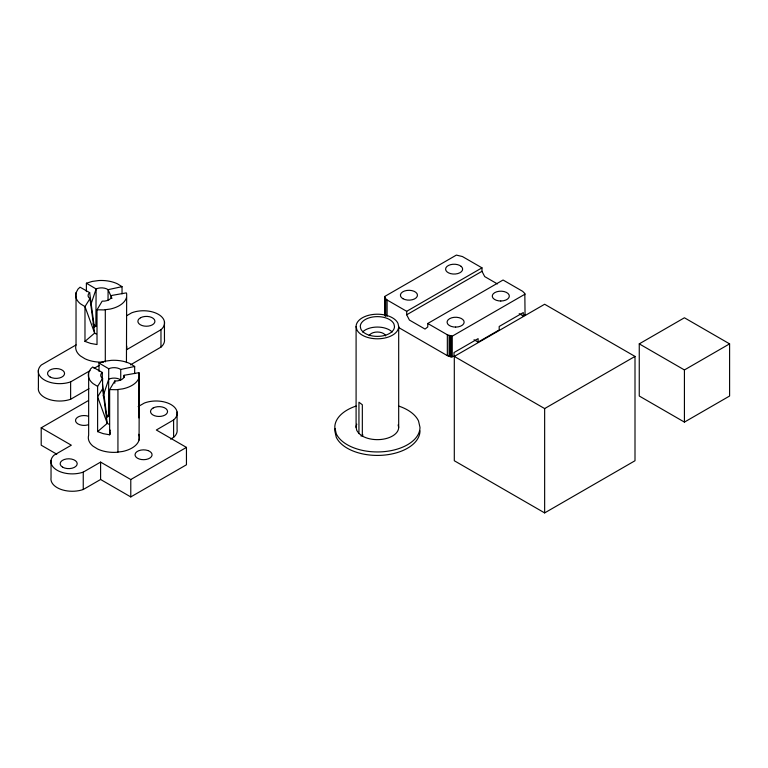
<?xml version="1.0" encoding="UTF-8"?>
<svg xmlns="http://www.w3.org/2000/svg" width="768" height="768" viewBox="0 0 768 768"><rect width="100%" height="100%" fill="white"/><g stroke="black" fill="none" stroke-linecap="round" stroke-linejoin="round"><path stroke-width="1.15" d="M93.139 323.798L94.33 327.12L95.856 326.189L96.115 288.96L86.39 283.219L86.39 291.61M108.029 300.144L108.096 289.67L106.483 288.787A8.515 4.915 0 0 0 96.115 288.96L90.874 304.598M102.47 384.067L106.963 417.35L108.49 416.419L108.739 368.755L99.014 363.024L99.014 371.347M111.322 297.821L111.446 295.498L126.298 292.877L126.672 293.818L126.442 362.573M139.066 440.054L139.296 373.613L138.922 372.682L124.08 375.293A8.515 4.915 0 0 1 114.797 380.966L109.651 389.578L109.651 434.794L103.267 433.661L97.613 431.626L97.613 386.419L102.595 378.432A8.515 4.915 0 0 1 102.307 372.451L92.678 366.998L90.605 368.909L88.656 372.595L88.656 435.197A25.555 14.755 0 0 0 93.062 446.198L97.613 449.011A25.555 14.755 0 0 0 116.314 452.314L122.813 451.44A25.555 14.755 0 0 0 138.758 434.304M110.208 430.099L109.651 434.794L110.39 432.643M103.133 395.942L108.739 379.19A8.515 4.915 0 0 1 119.107 379.027L120.73 379.901L120.73 369.475L119.107 368.592A8.515 4.915 0 0 0 108.739 368.755M103.69 362.083A25.555 14.755 0 0 1 84.979 358.781L80.429 355.958A25.555 14.755 0 0 1 76.032 344.957L76.032 292.8L77.981 289.114L80.054 287.194L89.674 292.646L94.33 327.12M89.674 292.646A8.515 4.915 0 0 0 89.971 298.637L84.979 306.614L84.979 341.395L90.643 343.43L97.018 344.554L97.018 309.782L102.163 301.162A8.515 4.915 0 0 0 111.446 295.498M102.595 378.432L102.595 388.867L97.613 396.845L107.251 423.341L108.864 424.224M84.979 341.395L94.627 333.11L89.971 298.637M97.613 431.626L107.251 423.341L102.595 388.867M126.566 315.782L131.702 312.816A21.101 12.182 0 0 1 158.371 314.323A21.101 12.182 0 0 1 160.973 329.722L126.442 349.824A25.555 14.755 0 0 0 126.672 345.974M130.502 364.848L160.973 347.107A21.101 12.182 0 0 0 164.448 339.139L164.448 321.754M138.163 406.608L144.326 403.056A21.101 12.182 0 0 1 170.995 404.554A21.101 12.182 0 0 1 173.606 419.952L156.336 430.003L186.451 447.398L186.451 464.784L130.781 496.925L100.598 479.491L83.251 489.504A21.331 12.317 0 0 1 60.845 489.36A21.331 12.317 0 0 1 51.034 477.734L51.034 460.339M170.554 439.114L173.606 437.347A21.101 12.182 0 0 0 177.082 429.37L177.082 411.984M76.032 344.957L41.347 364.982A21.331 12.317 0 0 0 44.544 380.045A21.331 12.317 0 0 0 70.627 381.888L90.01 370.694M94.09 368.342L99.187 365.395M38.4 370.109L38.4 387.494A21.331 12.317 0 0 0 48.221 399.13A21.331 12.317 0 0 0 70.627 399.274L88.982 388.675M56.774 454.195L41.203 445.2L41.203 427.814L88.531 400.493M384.682 315.715L384.614 296.525L456.374 255.091L462.394 256.531L481.978 267.84L481.978 271.315L484.704 276.595L497.395 283.92M41.203 427.814L71.318 445.2L53.981 455.213A21.331 12.317 0 0 0 57.168 470.275A21.331 12.317 0 0 0 83.251 472.118L100.598 462.106L130.781 479.539L186.451 447.398M384.614 296.525L385.258 298.406L387.11 300L406.685 311.309L481.978 267.84M519.197 313.67L523.286 316.032L525.053 315.014L524.832 293.51L522.634 291.312L503.059 280.013L427.766 323.482L427.766 326.957L425.03 329.078L409.411 320.064L406.685 314.784L481.978 271.315M427.766 323.482L447.341 334.781L452.246 336.173L525.053 294.144M398.534 327.466L447.341 355.642L451.162 356.918L454.022 356.026L454.022 352.541L478.109 338.63L478.109 342.115L474.019 339.754M478.109 342.115L499.19 329.942L499.19 326.467L523.286 312.557L523.286 316.032M454.301 356.419L544.646 304.253L635.002 356.419L635.002 460.742L544.646 512.909L454.301 460.742L454.301 356.419L544.646 408.576L635.002 356.419M639.254 343.862L684.422 317.779L729.6 343.862L729.6 396.019L684.422 422.102L639.254 396.019L639.254 343.862L684.422 369.946L729.6 343.862M360.989 436.003L363.034 435.034M86.39 283.219L92.275 281.414L98.784 280.541A25.555 14.755 0 0 1 117.485 283.843L122.035 286.656L122.035 293.856M99.014 363.024L104.909 361.21L111.408 360.346A25.555 14.755 0 0 1 130.118 363.648L134.669 366.461L134.669 373.594M122.035 286.656L108.096 289.67L111.946 298.435M120.73 369.475L134.669 366.461M97.018 309.782L103.69 309.917L110.189 309.053A25.555 14.755 0 0 0 126.442 297.667M109.651 389.578L116.314 389.712L122.813 388.848A25.555 14.755 0 0 0 139.066 377.462M88.301 416.218L86.246 415.718A8.515 4.915 0 0 0 76.166 418.589A8.515 4.915 0 0 0 79.776 424.733L81.83 425.222A8.515 4.915 0 0 0 88.301 424.733M96.24 333.994L94.627 333.11L84.979 306.614L80.429 303.802A25.555 14.755 0 0 1 76.032 292.8M97.613 386.419L93.062 383.597A25.555 14.755 0 0 1 88.656 372.595M358.944 433.507L362.333 436.051A21.293 12.298 0 0 0 385.536 438.71A21.293 12.298 0 0 0 398.688 427.354L398.688 326.506L397.958 323.328A21.293 12.298 0 0 0 374.611 314.314A21.293 12.298 0 0 0 356.093 326.506L356.093 427.354L356.822 430.541L358.944 433.507L358.944 402.202L362.333 404.755L362.333 436.051M93.274 323.952L95.856 326.189M106.771 414.931L108.49 416.419M138.48 416.784L138.922 417.888L138.922 372.682M524.832 314.381L525.053 315.014M385.68 335.952L385.622 335.664A8.515 4.915 0 0 0 377.386 332.016A8.515 4.915 0 0 0 369.158 335.664M398.122 424.896L398.688 427.354M356.093 326.506L356.822 329.683A21.293 12.298 0 0 0 380.17 338.698A21.293 12.298 0 0 0 398.688 326.506M684.422 369.946L684.422 422.102M544.646 408.576L544.646 512.909M452.246 336.173L452.246 357.043M451.162 336.048L451.162 356.918M450.106 335.846L450.106 356.707M449.107 335.558L449.107 356.429M447.341 334.781L447.341 355.642M406.685 311.309L406.685 314.784M387.11 300L387.11 316.234M385.757 298.982L385.757 316.378M385.258 298.406L385.258 315.792M384.902 297.802L384.902 315.187M173.606 419.952L173.606 437.347M160.973 329.722L160.973 347.107M130.781 479.539L130.781 496.925M124.08 375.293L124.08 377.616M117.936 389.501L117.936 452.093M114.797 380.966L114.797 383.28M105.302 309.696L105.302 361.862M102.307 372.451L102.307 379.402M100.598 462.106L100.598 479.491M83.251 472.118L83.251 489.504M70.627 381.888L70.627 399.274M419.981 430.829A42.595 24.586 0 0 1 382.954 455.213A42.595 24.586 0 0 1 336.25 437.194L334.8 430.829A42.595 24.586 0 0 1 334.963 428.698M356.093 406.061A42.595 24.586 0 0 0 334.8 427.354L336.25 433.718A42.595 24.586 0 0 0 382.954 451.738A42.595 24.586 0 0 0 419.981 427.354L418.531 420.989A42.595 24.586 0 0 0 398.688 406.061M356.093 427.354A21.293 12.298 0 0 1 356.822 424.176M362.573 331.997A17.107 9.878 0 0 1 392.208 331.997M140.496 317.77L139.114 318.768A8.515 4.915 0 0 0 140.275 324.72L142.013 325.526A8.515 4.915 0 0 0 152.314 324.854L153.706 323.856A8.515 4.915 0 0 0 151.718 317.472A8.515 4.915 0 0 0 140.496 317.77M153.13 408L151.738 409.008A8.515 4.915 0 0 0 152.899 414.95L154.637 415.757A8.515 4.915 0 0 0 164.947 415.085L166.33 414.086A8.515 4.915 0 0 0 164.352 407.702A8.515 4.915 0 0 0 153.13 408M500.794 301.008L498.595 300.845A8.515 4.915 0 0 1 494.774 292.618A8.515 4.915 0 0 1 509.021 294.816L509.318 296.093A8.515 4.915 0 0 1 500.794 301.008M455.626 327.091L453.418 326.928A8.515 4.915 0 0 1 449.597 318.691A8.515 4.915 0 0 1 463.853 320.899L464.141 322.176A8.515 4.915 0 0 1 455.626 327.091M147.821 450.509L145.766 450.019A8.515 4.915 0 0 0 135.686 452.89A8.515 4.915 0 0 0 139.296 459.034L141.35 459.523A8.515 4.915 0 0 0 151.43 456.653A8.515 4.915 0 0 0 147.821 450.509M461.146 266.362L459.658 265.402A8.515 4.915 0 0 0 448.426 265.478A8.515 4.915 0 0 0 447.091 271.92L448.579 272.88A8.515 4.915 0 0 0 459.811 272.803A8.515 4.915 0 0 0 461.146 266.362M394.502 326.506L393.917 323.952A17.107 9.878 0 0 0 375.158 316.714A17.107 9.878 0 0 0 360.278 326.506L360.864 329.059A17.107 9.878 0 0 0 379.622 336.298A17.107 9.878 0 0 0 394.502 326.506M402.922 298.704A8.515 4.915 0 0 0 417.168 296.496A8.515 4.915 0 0 0 406.733 290.467A8.515 4.915 0 0 0 402.922 298.704M62.659 467.184A8.515 4.915 0 0 0 76.915 464.976A8.515 4.915 0 0 0 66.48 458.957A8.515 4.915 0 0 0 62.659 467.184M50.035 376.954A8.515 4.915 0 0 0 64.282 374.746A8.515 4.915 0 0 0 53.856 368.726A8.515 4.915 0 0 0 50.035 376.954"/></g></svg>
